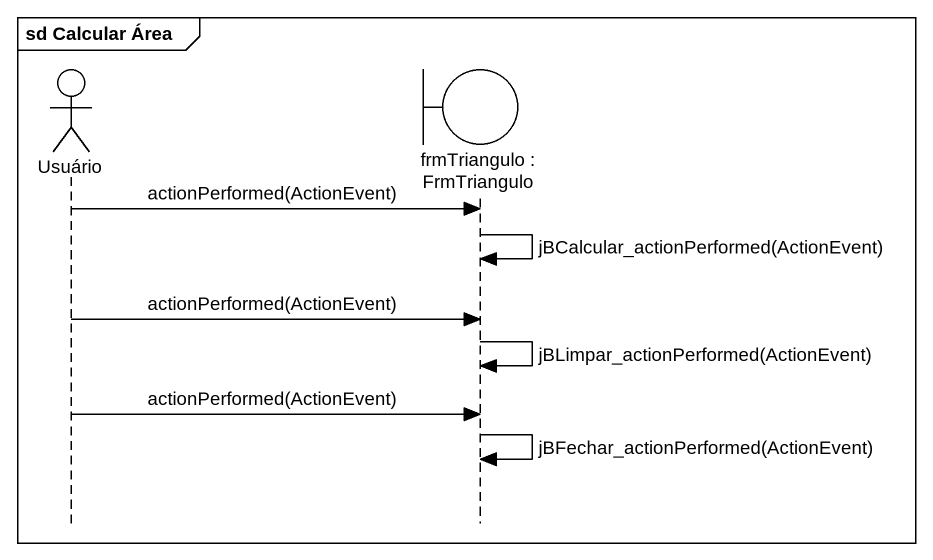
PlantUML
@startuml
mainframe sd Calcular Área
hide footbox
actor Usuário
boundary "frmTriangulo : FrmTriangulo" as frmTriangulo

Usuário -> frmTriangulo : actionPerformed(ActionEvent)
frmTriangulo -> frmTriangulo : jBCalcular_actionPerformed(ActionEvent)
Usuário -> frmTriangulo : actionPerformed(ActionEvent)
frmTriangulo -> frmTriangulo : jBLimpar_actionPerformed(ActionEvent)
Usuário -> frmTriangulo : actionPerformed(ActionEvent)
frmTriangulo -> frmTriangulo : jBFechar_actionPerformed(ActionEvent)
@enduml
